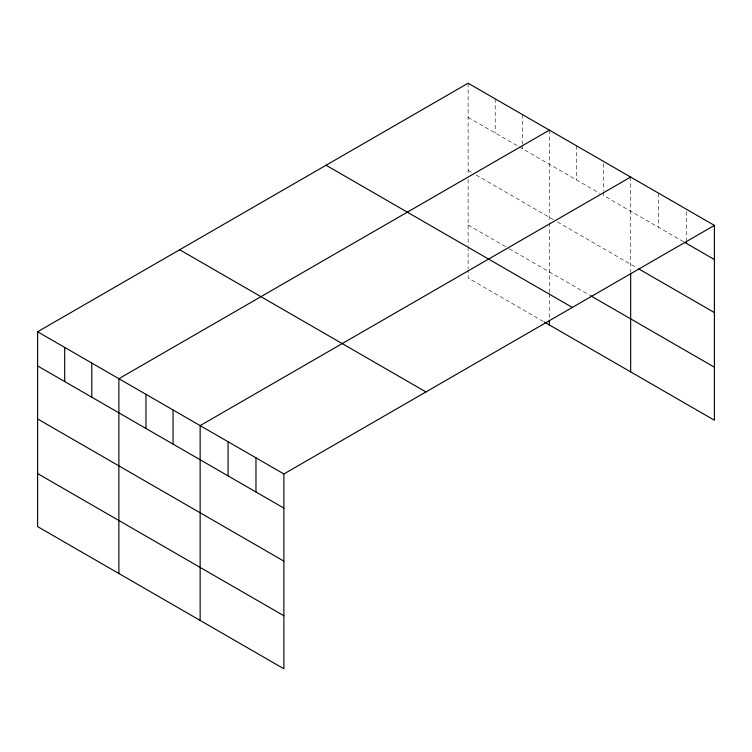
<?xml version="1.0" encoding="UTF-8"?>
<svg xmlns="http://www.w3.org/2000/svg" width="752" height="752" viewBox="0 0 752 752"><rect width="100%" height="100%" fill="white"/><g stroke="black" fill="none" stroke-linecap="round" stroke-linejoin="round"><path stroke-width="0.56" stroke-dasharray="3.76 2.82" d="M468.12 83.218L468.12 174.934M468.12 117.359L518.288 146.32M519.294 146.903L599.56 193.245M683.493 241.702L603.574 195.558L603.574 192.145M468.12 170.384L472.134 172.697M476.148 175.019L553.406 219.622M557.42 221.943L636.643 267.684M468.12 225.017L508.249 248.188M509.254 248.762L589.53 295.104M543.367 321.489L468.12 278.043L468.12 269.968M686.491 211.566L686.491 240.02M658.573 193.179L658.573 227.32M630.665 177.058L630.665 272.196M603.574 163.692L603.574 191.008M576.483 145.775L576.483 179.925M549.392 130.134L549.392 221.859M549.392 222.996L549.392 292.688M549.392 293.835L549.392 319.196M522.302 114.501L522.302 144.083M522.302 145.23L522.302 148.642M495.211 98.86L495.211 133.001M468.12 179.484L468.12 245.763M468.12 246.919L468.12 268.812"/><path stroke-width="1.13" d="M714.4 225.403L283.88 473.957L283.88 668.782L37.6 526.597L37.6 331.773L468.12 83.218L714.4 225.403L714.4 420.227L544.373 322.063M549.392 130.134L118.872 378.698L118.872 573.522M630.665 177.058L200.145 425.613L200.145 620.438M684.499 242.285L714.4 259.543M638.636 268.831L714.4 312.569M590.527 295.686L714.4 367.202M326.048 165.243L572.328 307.427M179.672 249.749L425.952 391.942M37.6 331.773L283.88 473.957M37.6 365.914L283.88 508.108M37.6 418.939L283.88 561.133M37.6 473.572L283.88 615.756M686.491 241.157L686.491 243.432M630.665 273.333L630.665 371.883M549.392 320.352L549.392 324.958M255.971 457.846L255.971 491.987M228.063 441.734L228.063 475.875M173.054 409.981L173.054 444.122M145.963 394.339L145.963 428.48M91.782 363.056L91.782 397.197M64.691 347.415L64.691 381.555"/></g></svg>
